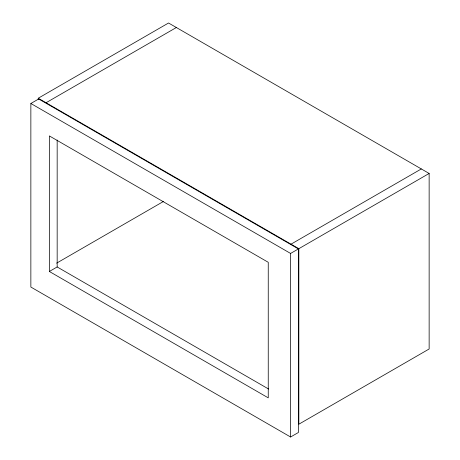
<?xml version="1.0" encoding="UTF-8"?>
<svg xmlns="http://www.w3.org/2000/svg" width="460" height="460" viewBox="0 0 460 460"><rect width="100%" height="100%" fill="white"/><g stroke="black" fill="none" stroke-linecap="round" stroke-linejoin="round"><path stroke-width="0.69" d="M38.243 98.227L168.544 23L429.14 173.454L429.14 348.985L298.839 424.212L298.839 248.682L38.243 98.227L38.243 99.659M30.86 103.494L38.68 98.98L298.408 248.929L298.408 432.486L290.588 437L30.86 287.046L30.86 103.494L290.588 253.443L298.408 248.929M46.063 102.741L176.358 27.514M56.609 263.154L163.329 201.537M49.346 271.475L268.249 397.854L268.249 262.298L49.346 135.918L49.346 271.475L57.166 266.961L268.605 389.034M291.025 244.168L421.32 168.941M298.839 248.682L429.14 173.454M290.588 253.443L290.588 437M57.166 140.012L57.166 266.961"/></g></svg>
